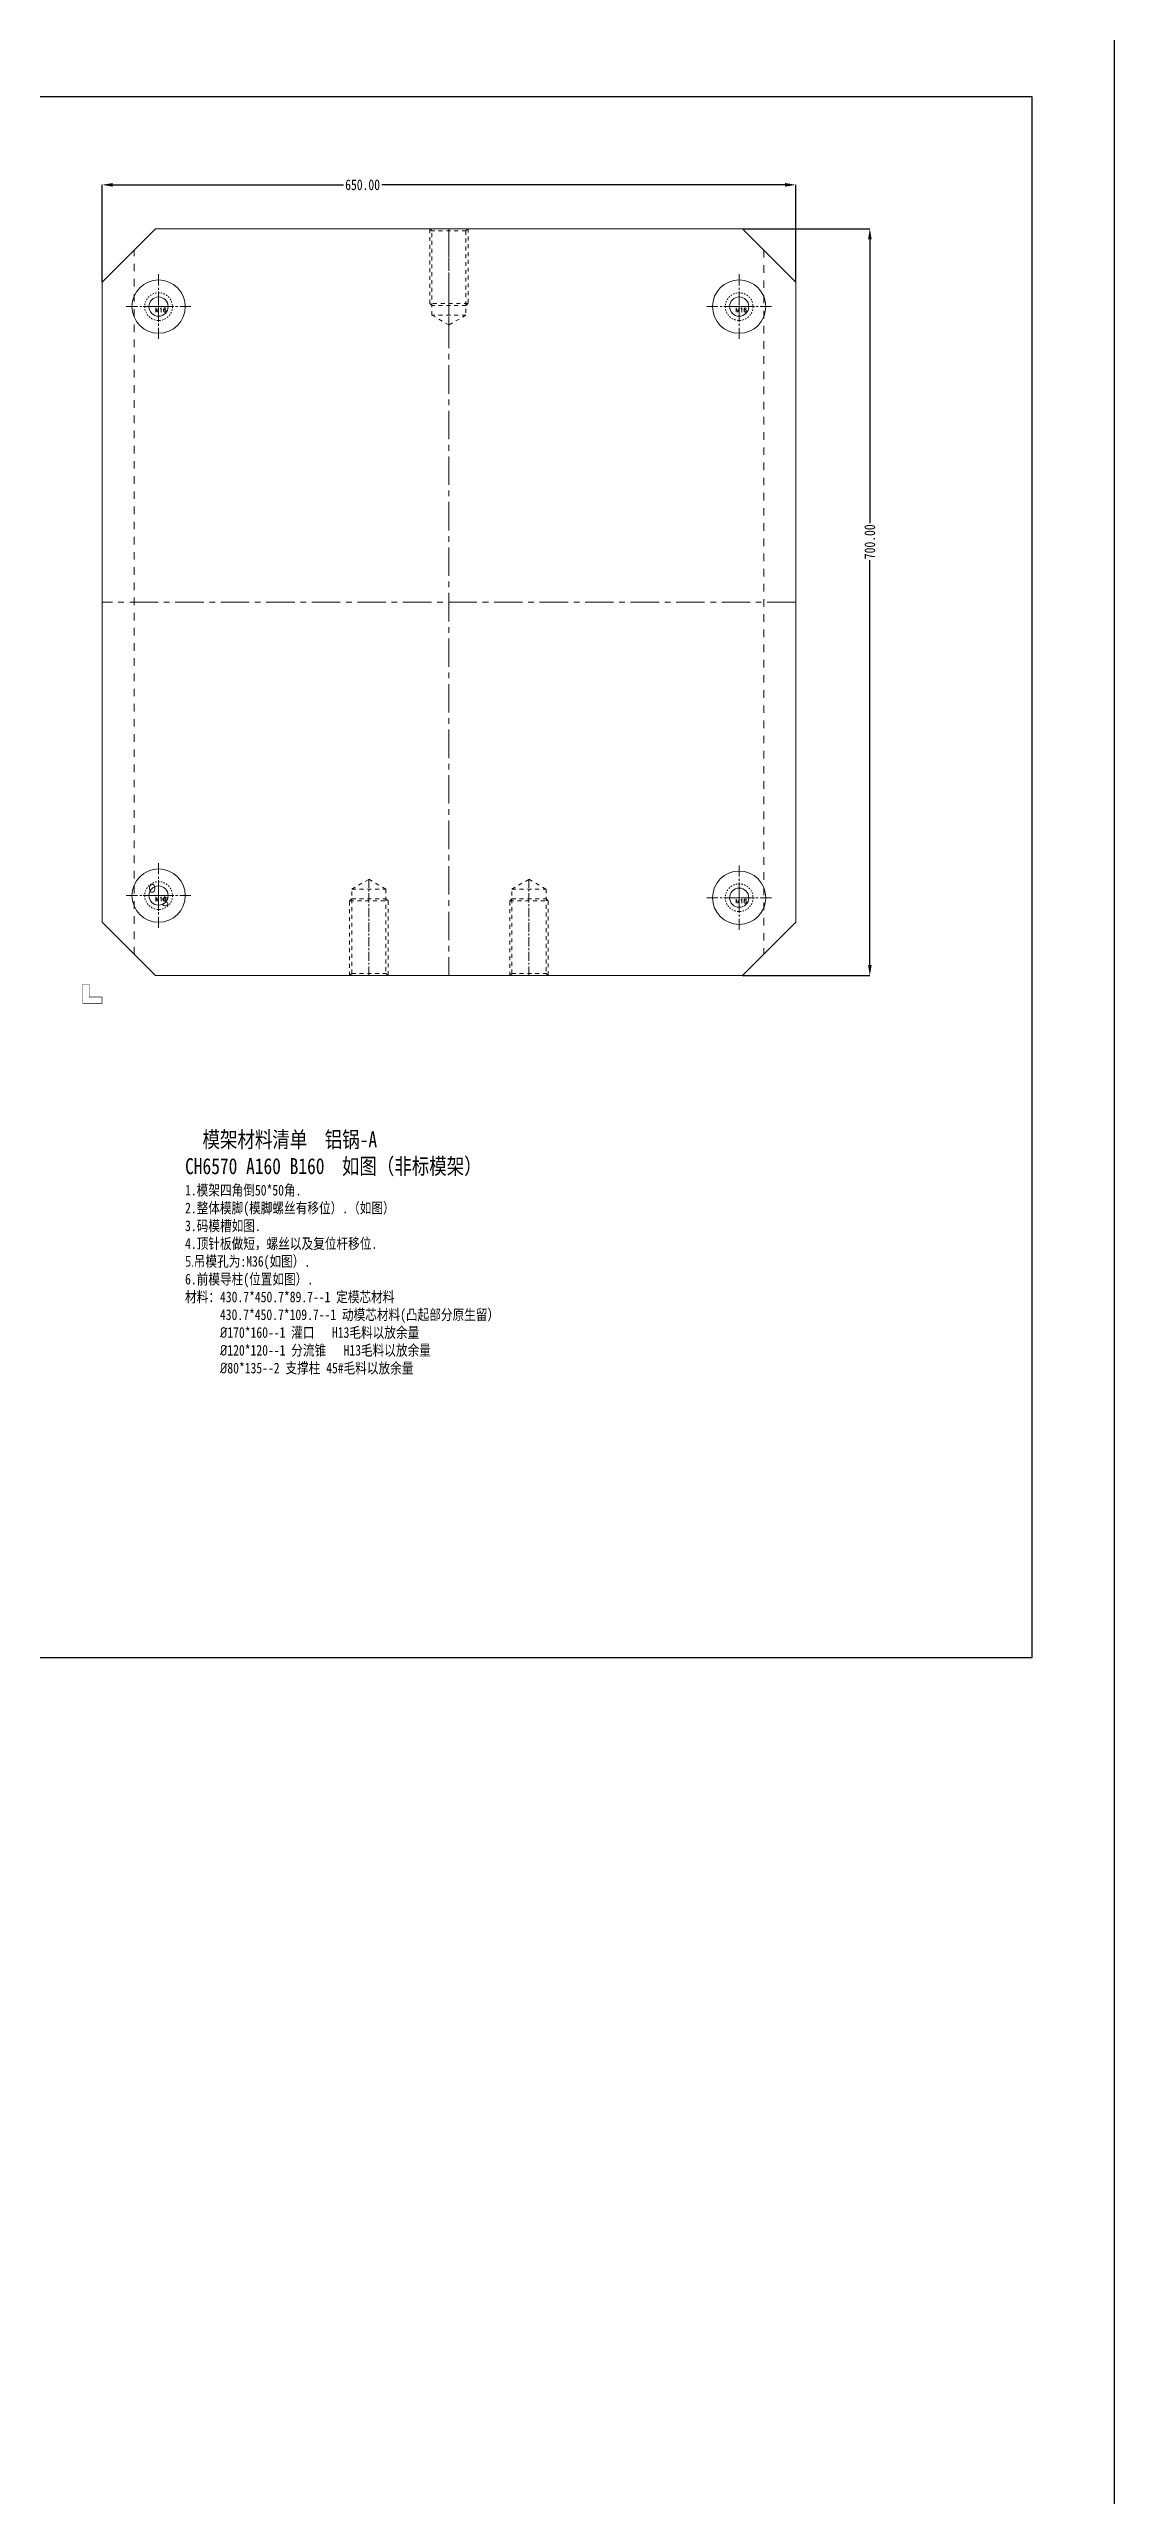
# Model space of a CAD drawing. Header units: millimetres. Extents: x -569 to 1807, y -7664 to 1724.
# Drawn here: x 809 to 1807, y -2741 to -449 of the extents above; entities that cross this region are included whole.
import ezdxf

# ---------------------------------------------------------------- set-up
doc = ezdxf.new("R2010")
doc.units = ezdxf.units.MM
doc.header["$LTSCALE"] = 16.335
doc.header["$PDMODE"] = 3
doc.header["$PDSIZE"] = 0.3125
doc.linetypes.add('CENTER', pattern=[0.6, 0.375, -0.075, 0.075, -0.075])
doc.linetypes.add('HIDDEN', pattern=[0.2, 0.1, -0.1])
doc.layers.get('0').update_dxf_attribs({"linetype": 'CONTINUOUS'})
doc.layers.get('Defpoints').update_dxf_attribs({"linetype": 'CONTINUOUS'})
doc.layers.add('moldbase', color=7, linetype='CONTINUOUS', lineweight=20)
doc.layers.add('screw', color=33, linetype='CONTINUOUS', lineweight=13)
doc.styles.add('ROMANC', font='romanc.shx', dxfattribs={"bigfont": 'gbcbig.shx'})
doc.styles.get("Standard").update_dxf_attribs({"font": 'txt', "width": 0.8})
doc.styles.add('TXT', font='txt.shx', dxfattribs={"bigfont": 'gbcbig.shx'})
doc.dimstyles.get("Standard").update_dxf_attribs({"dimtxt": 0.15625, "dimasz": 0.1875, "dimexe": 0.125, "dimexo": 0.0625, "dimtad": 0, "dimtih": 1, "dimtoh": 1, "dimdsep": 46, "dimtxsty": 'Standard', "dimcen": 0.09, "dimadec": 0, "dimazin": 0, "dimtp": 0.01, "dimtm": 0.01, "dimtfac": 1, "dimtofl": 0, "dimtmove": 0, "dimatfit": 3, "dimfxl": 0, "dimtolj": 1, "dimarcsym": 0})

# ---------------------------------------------------------------- blocks, each defined once
blk = doc.blocks.new('*D18')
at = {"color": 6, "lineweight": -2}
for p, q in [((858.3, -667.2), (858.3, -576.1)), ((868.3, -576.1), (1084.4, -576.1)), ((1498.3, -576.1), (1120.4, -576.1)), ((1508.3, -667.2), (1508.3, -576.1))]:
    blk.add_line(p, q, dxfattribs=at)
at = {"color": 6}
for points in [[(868.3, -574.4), (868.3, -577.8), (858.3, -576.1)], [(1498.3, -574.4), (1498.3, -577.8), (1508.3, -576.1)]]:
    blk.add_solid(points, dxfattribs=at)
at = {"layer": 'Defpoints', "color": 0}
for p in [(858.3, -576.1), (858.3, -667.2), (1508.3, -667.2)]:
    blk.add_point(p, dxfattribs=at)
at = {"color": 4, "insert": (1102.4, -576.1), "char_height": 10, "attachment_point": 5}
blk.add_mtext('\\A1;650.00', dxfattribs=at)
blk = doc.blocks.new('*D19')
at = {"color": 6, "lineweight": -2}
for p, q in [((1458.3, -617.2), (1577.7, -617.2)), ((1577.7, -627.2), (1577.7, -893.3)), ((1577.7, -1307.2), (1577.7, -927.9)), ((1458.3, -1317.2), (1577.7, -1317.2))]:
    blk.add_line(p, q, dxfattribs=at)
at = {"color": 6}
for points in [[(1576, -627.2), (1579.4, -627.2), (1577.7, -617.2)], [(1576, -1307.2), (1579.4, -1307.2), (1577.7, -1317.2)]]:
    blk.add_solid(points, dxfattribs=at)
at = {"layer": 'Defpoints', "color": 0}
for p in [(1458.3, -617.2), (1458.3, -1317.2), (1577.7, -1317.2)]:
    blk.add_point(p, dxfattribs=at)
at = {"color": 4, "insert": (1577.7, -910.6), "char_height": 10, "attachment_point": 5, "rotation": 90}
blk.add_mtext('\\A1;700.00', dxfattribs=at)
blk = doc.blocks.new('screw_m16_i')
at = {"layer": 'screw', "color": 1, "linetype": 'CENTER', "ltscale": 0.808571}
for p, q in [((-14.3, 0), (14.3, 0)), ((0, -14.3), (0, 14.3))]:
    blk.add_line(p, q, dxfattribs=at)
at = {"layer": 'screw', "color": 8, "linetype": 'HIDDEN', "ltscale": 0.808571}
blk.add_circle((0, 0), 13, dxfattribs=at)
at = {"layer": 'screw'}
blk.add_circle((0, 0), 9, dxfattribs=at)
at = {"layer": 'screw', "color": 6, "style": 'TXT'}
blk.add_text('M16', height=3.9, dxfattribs=at).set_placement((-3.38, -5.2))

msp = doc.modelspace()

# ---------------------------------------------------------------- linework, layer by layer
for points in [[(-569.185, 1723.829), (1806.515, 1723.829), (1806.515, -7663.694), (-569.185, -7663.694)], [(-132.066, -493.371), (1729.363, -493.371), (1729.363, -1956.592), (-132.066, -1956.592)]]:
    msp.add_lwpolyline(points, close=True)
at = {"layer": 'moldbase'}
for p, q in [((858.267, -667.21), (908.267, -617.21)), ((1458.267, -617.21), (908.267, -617.21)), ((1458.267, -617.21), (1508.267, -667.21)), ((858.267, -667.21), (858.267, -1267.21)), ((1508.267, -667.21), (1508.267, -1267.21)), ((908.267, -1317.21), (858.267, -1267.21)), ((1508.267, -1267.21), (1458.267, -1317.21)), ((1458.267, -1317.21), (908.267, -1317.21))]:
    msp.add_line(p, q, dxfattribs=at)
at = {"layer": 'moldbase', "color": 92, "linetype": 'HIDDEN', "ltscale": 2.239118}
for p, q in [((1165.267, -687.21), (1165.267, -617.21)), ((1201.267, -617.21), (1201.267, -687.21)), ((1167.267, -689.21), (1165.267, -687.21)), ((1201.267, -687.21), (1165.267, -687.21)), ((1201.267, -687.21), (1199.267, -689.21)), ((1199.267, -689.21), (1167.267, -689.21)), ((1090.267, -1247.21), (1092.267, -1245.21)), ((1090.267, -1317.21), (1090.267, -1247.21)), ((1090.267, -1247.21), (1126.267, -1247.21)), ((1092.267, -1245.21), (1124.267, -1245.21)), ((1124.267, -1245.21), (1126.267, -1247.21)), ((1126.267, -1247.21), (1126.267, -1317.21)), ((1240.267, -1247.21), (1242.267, -1245.21)), ((1240.267, -1317.21), (1240.267, -1247.21)), ((1240.267, -1247.21), (1276.267, -1247.21)), ((1242.267, -1245.21), (1274.267, -1245.21)), ((1274.267, -1245.21), (1276.267, -1247.21)), ((1276.267, -1247.21), (1276.267, -1317.21))]:
    msp.add_line(p, q, dxfattribs=at)
at = {"layer": 'moldbase', "linetype": 'HIDDEN', "ltscale": 2.239118}
for p, q in [((1167.267, -619.21), (1165.267, -617.21)), ((1201.267, -617.21), (1199.267, -619.21)), ((1199.267, -619.21), (1167.267, -619.21)), ((1167.267, -698.21), (1167.267, -619.21)), ((1199.267, -619.21), (1199.267, -698.21)), ((1183.267, -707.448), (1167.267, -698.21)), ((1199.267, -698.21), (1167.267, -698.21)), ((1199.267, -698.21), (1183.267, -707.448)), ((1092.267, -1236.21), (1108.267, -1226.972)), ((1092.267, -1315.21), (1092.267, -1236.21)), ((1092.267, -1236.21), (1124.267, -1236.21)), ((1108.267, -1226.972), (1124.267, -1236.21)), ((1124.267, -1236.21), (1124.267, -1315.21)), ((1242.267, -1236.21), (1258.267, -1226.972)), ((1242.267, -1315.21), (1242.267, -1236.21)), ((1242.267, -1236.21), (1274.267, -1236.21)), ((1258.267, -1226.972), (1274.267, -1236.21)), ((1274.267, -1236.21), (1274.267, -1315.21)), ((1090.267, -1317.21), (1092.267, -1315.21)), ((1092.267, -1315.21), (1124.267, -1315.21)), ((1124.267, -1315.21), (1126.267, -1317.21)), ((1240.267, -1317.21), (1242.267, -1315.21)), ((1242.267, -1315.21), (1274.267, -1315.21)), ((1274.267, -1315.21), (1276.267, -1317.21))]:
    msp.add_line(p, q, dxfattribs=at)
at = {"layer": 'moldbase', "color": 1, "linetype": 'CENTER', "ltscale": 4.353841}
for p, q in [((1183.267, -617.21), (1183.267, -1317.21)), ((1508.267, -967.21), (858.267, -967.21))]:
    msp.add_line(p, q, dxfattribs=at)
at = {"layer": 'moldbase', "color": 1, "linetype": 'CENTER', "ltscale": 1.399449}
for p, q in [((1183.267, -617.21), (1183.267, -707.448)), ((1108.267, -1317.21), (1108.267, -1226.972)), ((1258.267, -1317.21), (1258.267, -1226.972))]:
    msp.add_line(p, q, dxfattribs=at)
at = {"layer": 'moldbase', "color": 8, "linetype": 'HIDDEN', "ltscale": 4.353841}
for p, q in [((888.267, -1297.21), (888.267, -637.21)), ((1478.267, -637.21), (1478.267, -1297.21))]:
    msp.add_line(p, q, dxfattribs=at)
at = {"layer": 'moldbase', "color": 1, "linetype": 'CENTER', "ltscale": 1.710438}
for p, q in [((911.267, -659.96), (911.267, -720.46)), ((1455.267, -659.96), (1455.267, -720.46)), ((881.017, -690.21), (941.517, -690.21)), ((1485.517, -690.21), (1425.017, -690.21)), ((911.267, -1272.46), (911.267, -1211.96)), ((1455.267, -1274.46), (1455.267, -1213.96)), ((881.017, -1242.21), (941.517, -1242.21)), ((1485.517, -1244.21), (1425.017, -1244.21))]:
    msp.add_line(p, q, dxfattribs=at)
at = {"layer": 'moldbase', "const_width": 0.5}
msp.add_lwpolyline([(858.267, -1337.21), (846.267, -1337.21), (846.267, -1325.21), (840.267, -1325.21), (840.267, -1343.21), (858.267, -1343.21), (858.267, -1337.21)], dxfattribs=at)
at = {"layer": 'moldbase'}
for centre in [(911.267, -690.21), (1455.267, -690.21), (911.267, -1242.21), (1455.267, -1244.21)]:
    msp.add_circle(centre, 25, dxfattribs=at)

# ---------------------------------------------------------------- block references
at = {"layer": 'screw'}
for p in [(911.267, -690.21), (1455.267, -690.21), (911.267, -1242.21), (1455.267, -1244.21)]:
    msp.add_blockref('screw_m16_i', p, dxfattribs=at)

# ---------------------------------------------------------------- texts
at = {"insert": (936.09, -1463.275), "char_height": 20, "width": 564.27245, "attachment_point": 1}
msp.add_mtext('{\\fSimSun|b0|i0|c134|p2;\\H0.75x;\\C2;  模架材料清单\\C256;  铝锅-A\\PCH6570 A160 B160  如图（非标模架）\\P\\H0.6667x;\\C1;1.模架四角倒50*50角.\\P2.整体模脚(模脚螺丝有移位）.（如图）\\P3.码模槽如图.\\P4.顶针板做短，螺丝以及复位杆移位.\\P\\fISOCPEUR|b0|i0|c0|p34;5.\\fSimSun|b0|i0|c134|p2;吊模孔为:M36(如图）.\\P6.前模导柱(位置如图）.\\C256;\\P材料：430.7*450.7*89.7--1 定模芯材料\\C2;\\P\\C256;      \\H0.99999x;430.7*450.7*109.7--1 动模芯材料(凸起部分原生留）\\P      \\fISOCPEUR|b0|i0|c0|p34;%%C\\fSimSun|b0|i0|c134|p2;170*160--1 灌口   H13毛料以放余量\\P      \\fISOCPEUR|b0|i0|c0|p34;%%C\\fSimSun|b0|i0|c134|p2;120*120--1 分流锥   H13毛料以放余量 \\P      \\fISOCPEUR|b0|i0|c0|p34;%%C\\fSimSun|b0|i0|c134|p2;80*135--2 支撑柱 45#毛料以放余量}', dxfattribs=at)
at = {"layer": 'moldbase', "style": 'ROMANC'}
for s, p in [('O', (901.757, -1239.12)), ('S', (914.357, -1251.721))]:
    msp.add_text(s, height=7.5, dxfattribs=at).set_placement(p)

# ---------------------------------------------------------------- dimensions: what is measured, and where the dimension line sits
dim = msp.add_linear_dim(base=(858.267, -576.085), p1=(1508.267, -667.21), p2=(858.267, -667.21), dimstyle='Standard', override={"dimtxt": 10, "dimasz": 10, "dimexe": 0, "dimexo": 0, "dimgap": 0, "dimtih": 0, "dimtoh": 0, "dimzin": 0, "dimcen": 0, "dimclrd": 6, "dimclre": 6, "dimclrt": 4, "dimadec": 2, "dimtp": 0, "dimtm": 0, "dimtzin": 0})
dim.commit()
dim.dimension.update_dxf_attribs({"geometry": '*D18', "text_midpoint": (1102.356, -576.085), "dimtype": 160})
dim = msp.add_linear_dim(base=(1577.684, -1317.21), p1=(1458.267, -617.21), p2=(1458.267, -1317.21), angle=90, dimstyle='Standard', override={"dimtxt": 10, "dimasz": 10, "dimexe": 0, "dimexo": 0, "dimgap": 0, "dimtih": 0, "dimtoh": 0, "dimzin": 0, "dimcen": 0, "dimclrd": 6, "dimclre": 6, "dimclrt": 4, "dimadec": 2, "dimtp": 0, "dimtm": 0, "dimtzin": 0})
dim.commit()
dim.dimension.update_dxf_attribs({"geometry": '*D19', "text_midpoint": (1577.684, -910.609), "dimtype": 160})

doc.saveas('drawing.dxf')
